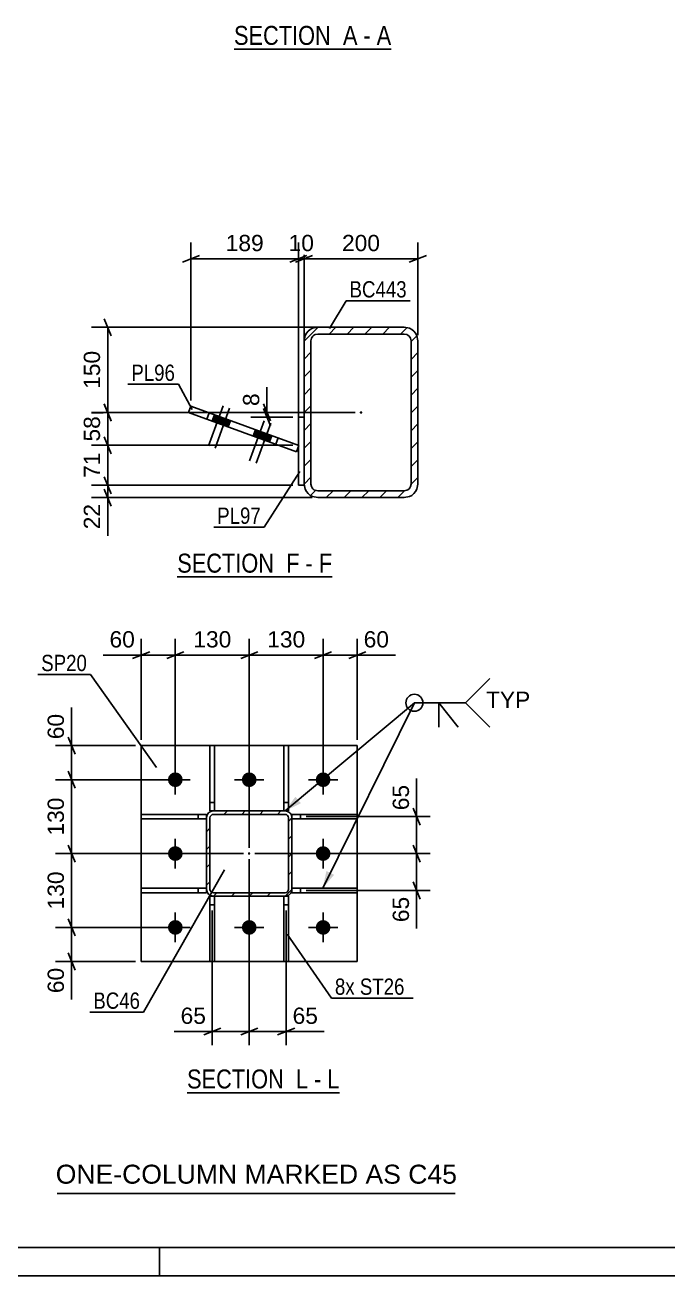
# Model space of a CAD drawing. Header units: millimetres. Extents: x -178 to 663, y -245 to 349.
# Drawn here: x 219.2 to 332.3, y -244.7 to -24.5 of the extents above; entities that cross this region are included whole.
import ezdxf

# ---------------------------------------------------------------- set-up
doc = ezdxf.new("R2010")
doc.units = ezdxf.units.MM
doc.linetypes.add('DXK_LINE_DOT2', pattern=[3.9198, 1.9599, -1.9599])
doc.linetypes.add('DXK_LINE_DOT3', pattern=[5.9187, 2.979, -0.9799, 0.9799, -0.9799])
doc.styles.add('Arial', font='ARIAL.TTF', dxfattribs={"height": 0.2})
doc.styles.add('Arial Narrow', font='ARIALN.TTF', dxfattribs={"height": 0.2})

# ---------------------------------------------------------------- blocks, each defined once
blk = doc.blocks.new('Unknown-339278997-1130')
at = {"color": 5, "linetype": 'Continuous'}
for p, q in [((-173.19, -239.71), (657.81, -239.71)), ((242.81, -244.71), (242.81, -239.71)), ((-178.19, -244.71), (662.81, -244.71))]:
    blk.add_line(p, q, dxfattribs=at)
blk = doc.blocks.new('Unknown-339278997-11 - 16823')
at = {"color": 6, "linetype": 'Continuous'}
blk.add_line((255.94, -28.75), (283.59, -28.75), dxfattribs=at)
at = {"color": 0, "linetype": 'Continuous'}
blk.add_wipeout([(274.05, -28), (274.05, -24.5), (255.94, -24.5), (255.94, -28)], dxfattribs=at)
at = {"color": 7, "linetype": 'Continuous', "style": 'Arial Narrow'}
blk.add_text('SECTION ', height=3.34, dxfattribs=at).set_placement((255.94, -28))
at = {"color": 0, "linetype": 'Continuous'}
blk.add_wipeout([(277.65, -28), (277.65, -24.5), (275.1, -24.5), (275.1, -28)], dxfattribs=at)
blk.add_wipeout([(279.98, -28), (279.98, -24.5), (278.7, -24.5), (278.7, -28)], dxfattribs=at)
at = {"color": 7, "linetype": 'Continuous', "style": 'Arial Narrow'}
for s, p in [('A', (275.1, -28)), ('-', (278.7, -28))]:
    blk.add_text(s, height=3.34, dxfattribs=at).set_placement(p)
at = {"color": 0, "linetype": 'Continuous'}
blk.add_wipeout([(283.59, -28), (283.59, -24.5), (281.03, -24.5), (281.03, -28)], dxfattribs=at)
at = {"color": 7, "linetype": 'Continuous', "style": 'Arial Narrow'}
blk.add_text('A', height=3.34, dxfattribs=at).set_placement((281.03, -28))
blk = doc.blocks.new('Unknown-339278997-16 - 21477')
at = {"color": 6, "linetype": 'Continuous'}
blk.add_line((245.96, -121.65), (273.18, -121.65), dxfattribs=at)
at = {"color": 0, "linetype": 'Continuous'}
blk.add_wipeout([(264.07, -120.9), (264.07, -117.4), (245.96, -117.4), (245.96, -120.9)], dxfattribs=at)
at = {"color": 7, "linetype": 'Continuous', "style": 'Arial Narrow'}
blk.add_text('SECTION ', height=3.34, dxfattribs=at).set_placement((245.96, -120.9))
at = {"color": 0, "linetype": 'Continuous'}
blk.add_wipeout([(267.46, -120.9), (267.46, -117.4), (265.12, -117.4), (265.12, -120.9)], dxfattribs=at)
at = {"color": 7, "linetype": 'Continuous', "style": 'Arial Narrow'}
blk.add_text('F', height=3.34, dxfattribs=at).set_placement((265.12, -120.9))
at = {"color": 0, "linetype": 'Continuous'}
blk.add_wipeout([(269.79, -120.9), (269.79, -117.4), (268.51, -117.4), (268.51, -120.9)], dxfattribs=at)
at = {"color": 7, "linetype": 'Continuous', "style": 'Arial Narrow'}
blk.add_text('-', height=3.34, dxfattribs=at).set_placement((268.51, -120.9))
at = {"color": 0, "linetype": 'Continuous'}
blk.add_wipeout([(273.18, -120.9), (273.18, -117.4), (270.84, -117.4), (270.84, -120.9)], dxfattribs=at)
at = {"color": 7, "linetype": 'Continuous', "style": 'Arial Narrow'}
blk.add_text('F', height=3.34, dxfattribs=at).set_placement((270.84, -120.9))
blk = doc.blocks.new('Unknown-339278997-20 - 26381')
at = {"color": 6, "linetype": 'Continuous'}
blk.add_line((247.68, -212.45), (274.48, -212.45), dxfattribs=at)
at = {"color": 0, "linetype": 'Continuous'}
blk.add_wipeout([(265.79, -211.7), (265.79, -208.2), (247.68, -208.2), (247.68, -211.7)], dxfattribs=at)
at = {"color": 7, "linetype": 'Continuous', "style": 'Arial Narrow'}
blk.add_text('SECTION ', height=3.34, dxfattribs=at).set_placement((247.68, -211.7))
at = {"color": 0, "linetype": 'Continuous'}
blk.add_wipeout([(268.97, -211.7), (268.97, -208.2), (266.84, -208.2), (266.84, -211.7)], dxfattribs=at)
at = {"color": 7, "linetype": 'Continuous', "style": 'Arial Narrow'}
blk.add_text('L', height=3.34, dxfattribs=at).set_placement((266.84, -211.7))
at = {"color": 0, "linetype": 'Continuous'}
blk.add_wipeout([(271.29, -211.7), (271.29, -208.2), (270.02, -208.2), (270.02, -211.7)], dxfattribs=at)
at = {"color": 7, "linetype": 'Continuous', "style": 'Arial Narrow'}
blk.add_text('-', height=3.34, dxfattribs=at).set_placement((270.02, -211.7))
at = {"color": 0, "linetype": 'Continuous'}
blk.add_wipeout([(274.48, -211.7), (274.48, -208.2), (272.34, -208.2), (272.34, -211.7)], dxfattribs=at)
at = {"color": 7, "linetype": 'Continuous', "style": 'Arial Narrow'}
blk.add_text('L', height=3.34, dxfattribs=at).set_placement((272.34, -211.7))
blk = doc.blocks.new('Part-339278997-21540 - 21477')
at = {"color": 2, "linetype": 'Continuous'}
for p, q in [((268.27, -93.53), (267.27, -93.53)), ((267.27, -93.53), (267.27, -105.53)), ((267.27, -105.53), (268.27, -105.53)), ((268.27, -105.3), (268.27, -105.53))]:
    blk.add_line(p, q, dxfattribs=at)
at = {"color": 7, "linetype": 'DXK_LINE_DOT2'}
blk.add_line((268.27, -93.53), (268.27, -105.3), dxfattribs=at)
blk = doc.blocks.new('Part-339278997-21493 - 21477')
at = {"linetype": 'Continuous'}
h = blk.add_hatch(dxfattribs=at)
h.set_pattern_fill('', scale=0.7, style=0, pattern_type=0)
h.set_pattern_definition([(45, (268.268, -105.2997), (-1.57154, 1.57154), [])])
h.paths.add_polyline_path([(268.27, -80.1), (268.27, -105.3), (268.45, -106.22), (268.97, -107), (269.75, -107.52), (270.67, -107.7), (285.87, -107.7), (286.79, -107.52), (287.57, -107), (288.09, -106.22), (288.27, -105.3), (288.27, -80.1), (288.09, -79.18), (287.57, -78.4), (286.79, -77.88), (285.87, -77.7), (270.67, -77.7), (269.75, -77.88), (268.97, -78.4), (268.45, -79.18)])
h.paths.add_polyline_path([(269.82, -79.25), (270.21, -78.99), (270.67, -78.9), (285.87, -78.9), (286.33, -78.99), (286.72, -79.25), (286.98, -79.64), (287.07, -80.1), (287.07, -105.3), (286.98, -105.76), (286.72, -106.15), (286.33, -106.41), (285.87, -106.5), (270.67, -106.5), (270.21, -106.41), (269.82, -106.15), (269.56, -105.76), (269.47, -105.3), (269.47, -80.1), (269.56, -79.64)])
blk.add_hatch(color=246, dxfattribs=at).paths.add_polyline_path([(278.27, -92.8, -1), (278.27, -92.6, -1)])
at = {"color": 2, "linetype": 'Continuous'}
for p, q in [((268.45, -79.18), (268.27, -80.1)), ((270.67, -77.7), (269.75, -77.88)), ((270.21, -78.99), (270.67, -78.9)), ((270.67, -77.7), (285.87, -77.7)), ((270.67, -78.9), (285.87, -78.9)), ((286.79, -77.88), (285.87, -77.7)), ((285.87, -78.9), (286.33, -78.99)), ((288.27, -80.1), (288.09, -79.18)), ((268.27, -105.3), (268.27, -80.1)), ((269.47, -80.1), (269.56, -79.64)), ((269.47, -105.3), (269.47, -80.1)), ((286.98, -79.64), (287.07, -80.1)), ((287.07, -105.3), (287.07, -80.1)), ((288.27, -105.3), (288.27, -80.1)), ((268.27, -105.3), (268.45, -106.22)), ((269.56, -105.76), (269.47, -105.3)), ((287.07, -105.3), (286.98, -105.76)), ((288.09, -106.22), (288.27, -105.3)), ((269.75, -107.52), (270.67, -107.7)), ((270.67, -106.5), (270.21, -106.41)), ((270.67, -106.5), (285.87, -106.5)), ((270.67, -107.7), (285.87, -107.7)), ((286.33, -106.41), (285.87, -106.5)), ((285.87, -107.7), (286.79, -107.52))]:
    blk.add_line(p, q, dxfattribs=at)
at = {"color": 7, "linetype": 'DXK_LINE_DOT3'}
blk.add_line((278.27, -92.7), (278.27, -92.7), dxfattribs=at)
at = {"color": 246, "linetype": 'DXK_LINE_DOT2'}
blk.add_line((278.27, -92.7), (278.27, -92.7), dxfattribs=at)
at = {"color": 246, "linetype": 'Continuous'}
blk.add_circle((278.27, -92.7), 0.1, dxfattribs=at)
at = {"color": 2, "linetype": 'Continuous'}
for centre, radius, start, end in [((270.67, -80.1), 2.4, 112.5, 157.5), ((270.67, -80.1), 1.2, 112.5, 157.5), ((285.87, -80.1), 1.2, 22.5, 67.5), ((285.87, -80.1), 2.4, 22.5, 67.5), ((270.67, -105.3), 2.4, 202.5, 247.5), ((270.67, -105.3), 1.2, 202.5, 247.5), ((285.87, -105.3), 1.2, 292.5, 337.5), ((285.87, -105.3), 2.4, 292.5, 337.5)]:
    blk.add_arc(centre, radius, start, end, dxfattribs=at)
blk = doc.blocks.new('Part-339278997-21559 - 21477')
at = {"color": 2, "linetype": 'Continuous'}
for p, q in [((248.36, -91.59), (247.95, -92.72)), ((248.36, -91.59), (267.32, -98.49)), ((247.95, -92.72), (266.91, -99.62)), ((251.56, -92.76), (251.15, -93.89)), ((267.32, -98.49), (266.91, -99.62))]:
    blk.add_line(p, q, dxfattribs=at)
at = {"color": 7, "linetype": 'DXK_LINE_DOT2'}
blk.add_line((263.31, -98.31), (263.72, -97.18), dxfattribs=at)
blk = doc.blocks.new('Bolt-339278997-21593 - 21477')
at = {"linetype": 'Continuous'}
for points in [[(252.07, -94.22), (253.76, -94.84), (254.17, -93.71), (252.48, -93.09)], [(253.23, -94.64), (254.92, -95.26), (255.33, -94.13), (253.64, -93.52)], [(259.3, -96.85), (260.99, -97.47), (261.4, -96.34), (259.71, -95.72)], [(260.46, -97.28), (262.15, -97.89), (262.56, -96.76), (260.87, -96.15)]]:
    blk.add_hatch(color=1, dxfattribs=at).paths.add_polyline_path(points)
at = {"color": 1, "linetype": 'Continuous'}
for p, q in [((254.01, -91.52), (251.45, -98.57)), ((255.17, -91.95), (252.61, -98.99)), ((252.48, -93.09), (252.07, -94.22)), ((253.64, -93.52), (253.23, -94.64)), ((254.17, -93.71), (253.76, -94.84)), ((255.33, -94.13), (254.92, -95.26)), ((261.24, -94.15), (258.67, -101.2)), ((262.4, -94.58), (259.84, -101.62)), ((259.71, -95.72), (259.3, -96.85)), ((260.87, -96.15), (260.46, -97.28)), ((261.4, -96.34), (260.99, -97.47)), ((262.56, -96.76), (262.15, -97.89))]:
    blk.add_line(p, q, dxfattribs=at)
blk = doc.blocks.new('Part-339278997-26481 - 26381')
at = {"color": 2, "linetype": 'Continuous'}
for p, q in [((266.11, -163.45), (266.11, -163.45)), ((266.11, -163.45), (277.61, -163.45)), ((266.11, -163.45), (266.11, -164.05)), ((277.61, -164.25), (266.11, -164.25)), ((277.61, -163.45), (277.61, -164.25))]:
    blk.add_line(p, q, dxfattribs=at)
at = {"color": 7, "linetype": 'DXK_LINE_DOT2'}
for p, q in [((267.61, -163.45), (266.11, -163.45)), ((266.11, -163.45), (266.11, -163.45)), ((266.11, -164.05), (266.11, -164.25)), ((266.11, -164.25), (267.61, -164.25)), ((277.61, -163.45), (267.61, -163.45)), ((267.61, -163.45), (267.61, -164.25)), ((267.61, -164.25), (277.61, -164.25))]:
    blk.add_line(p, q, dxfattribs=at)
blk = doc.blocks.new('Part-339278997-26387 - 26381')
at = {"linetype": 'Continuous'}
h = blk.add_hatch(dxfattribs=at)
h.set_pattern_fill('', scale=0.7, style=0, pattern_type=0)
h.set_pattern_definition([(45, (264.9135, -177.8493), (-1.57154, 1.57154), [])])
h.paths.add_polyline_path([(252.31, -177.85), (264.91, -177.85), (265.37, -177.76), (265.76, -177.5), (266.02, -177.11), (266.11, -176.65), (266.11, -164.05), (266.02, -163.59), (265.76, -163.2), (265.37, -162.94), (264.91, -162.85), (252.31, -162.85), (251.85, -162.94), (251.46, -163.2), (251.2, -163.59), (251.11, -164.05), (251.11, -176.65), (251.2, -177.11), (251.46, -177.5), (251.85, -177.76)])
h.paths.add_polyline_path([(251.76, -176.88), (251.71, -176.65), (251.71, -164.05), (251.76, -163.82), (251.89, -163.63), (252.08, -163.49), (252.31, -163.45), (264.91, -163.45), (265.14, -163.49), (265.34, -163.63), (265.47, -163.82), (265.51, -164.05), (265.51, -176.65), (265.47, -176.88), (265.34, -177.07), (265.14, -177.2), (264.91, -177.25), (252.31, -177.25), (252.08, -177.2), (251.89, -177.07)])
blk.add_hatch(color=246, dxfattribs=at).paths.add_polyline_path([(258.61, -170.45, -1), (258.61, -170.25, -1)])
at = {"color": 7, "linetype": 'DXK_LINE_DOT2'}
for p, q in [((251.85, -162.94), (252.31, -162.85)), ((252.31, -162.85), (264.91, -162.85)), ((264.91, -162.85), (265.37, -162.94)), ((251.11, -164.05), (251.2, -163.59)), ((251.11, -164.05), (251.11, -176.65)), ((251.76, -163.82), (251.71, -164.05)), ((251.71, -176.65), (251.71, -164.05)), ((251.89, -163.63), (251.76, -163.82)), ((252.08, -163.49), (251.89, -163.63)), ((252.31, -163.45), (252.08, -163.49)), ((252.31, -163.45), (264.91, -163.45)), ((265.14, -163.49), (264.91, -163.45)), ((265.34, -163.63), (265.14, -163.49)), ((265.47, -163.82), (265.34, -163.63)), ((265.51, -164.05), (265.47, -163.82)), ((265.51, -176.65), (265.51, -164.05)), ((266.02, -163.59), (266.11, -164.05)), ((266.11, -164.05), (266.11, -176.65)), ((251.2, -177.11), (251.11, -176.65)), ((251.71, -176.65), (251.76, -176.88)), ((251.76, -176.88), (251.89, -177.07)), ((252.31, -177.85), (251.85, -177.76)), ((251.89, -177.07), (252.08, -177.2)), ((252.08, -177.2), (252.31, -177.25)), ((252.31, -177.25), (264.91, -177.25)), ((252.31, -177.85), (264.91, -177.85)), ((264.91, -177.25), (265.14, -177.2)), ((265.37, -177.76), (264.91, -177.85)), ((265.14, -177.2), (265.34, -177.07)), ((265.34, -177.07), (265.47, -176.88)), ((265.47, -176.88), (265.51, -176.65)), ((266.11, -176.65), (266.02, -177.11))]:
    blk.add_line(p, q, dxfattribs=at)
at = {"color": 2, "linetype": 'Continuous'}
for p, q in [((252.31, -162.85), (251.85, -162.94)), ((252.31, -162.85), (252.31, -162.85)), ((252.31, -162.85), (264.91, -162.85)), ((264.91, -162.85), (264.91, -162.85)), ((265.37, -162.94), (264.91, -162.85)), ((251.2, -163.59), (251.11, -164.05)), ((251.11, -164.05), (251.11, -164.05)), ((251.11, -176.65), (251.11, -164.05)), ((251.71, -164.05), (251.76, -163.82)), ((251.71, -164.05), (251.71, -164.05)), ((251.71, -176.65), (251.71, -164.05)), ((251.76, -163.82), (251.89, -163.63)), ((251.89, -163.63), (252.08, -163.49)), ((252.08, -163.49), (252.31, -163.45)), ((252.31, -163.45), (252.31, -163.45)), ((252.31, -163.45), (264.91, -163.45)), ((264.91, -163.45), (264.91, -163.45)), ((264.91, -163.45), (265.14, -163.49)), ((265.14, -163.49), (265.34, -163.63)), ((265.34, -163.63), (265.47, -163.82)), ((265.47, -163.82), (265.51, -164.05)), ((265.51, -164.05), (265.51, -164.05)), ((265.51, -176.65), (265.51, -164.05)), ((266.11, -164.05), (266.02, -163.59)), ((266.11, -164.05), (266.11, -164.05)), ((266.11, -176.65), (266.11, -164.05)), ((251.11, -176.65), (251.11, -176.65)), ((251.11, -176.65), (251.2, -177.11)), ((251.71, -176.65), (251.71, -176.65)), ((251.76, -176.88), (251.71, -176.65)), ((251.89, -177.07), (251.76, -176.88)), ((251.85, -177.76), (252.31, -177.85)), ((252.08, -177.2), (251.89, -177.07)), ((252.31, -177.25), (252.08, -177.2)), ((252.31, -177.25), (252.31, -177.25)), ((252.31, -177.25), (264.91, -177.25)), ((252.31, -177.85), (252.31, -177.85)), ((252.31, -177.85), (264.91, -177.85)), ((265.14, -177.2), (264.91, -177.25)), ((264.91, -177.25), (264.91, -177.25)), ((264.91, -177.85), (265.37, -177.76)), ((264.91, -177.85), (264.91, -177.85)), ((265.34, -177.07), (265.14, -177.2)), ((265.47, -176.88), (265.34, -177.07)), ((265.51, -176.65), (265.47, -176.88)), ((265.51, -176.65), (265.51, -176.65)), ((266.02, -177.11), (266.11, -176.65)), ((266.11, -176.65), (266.11, -176.65))]:
    blk.add_line(p, q, dxfattribs=at)
at = {"color": 7, "linetype": 'DXK_LINE_DOT3'}
blk.add_line((258.61, -170.35), (258.61, -170.35), dxfattribs=at)
at = {"color": 246, "linetype": 'DXK_LINE_DOT2'}
blk.add_line((258.61, -170.35), (258.61, -170.35), dxfattribs=at)
at = {"color": 246, "linetype": 'Continuous'}
blk.add_circle((258.61, -170.35), 0.1, dxfattribs=at)
at = {"color": 7, "linetype": 'DXK_LINE_DOT2'}
for centre, start, end in [((252.31, -164.05), 112.5, 157.5), ((264.91, -164.05), 22.5, 67.5), ((252.31, -176.65), 202.5, 247.5), ((264.91, -176.65), 292.5, 337.5)]:
    blk.add_arc(centre, 1.2, start, end, dxfattribs=at)
at = {"color": 2, "linetype": 'Continuous'}
for centre, start, end in [((252.31, -164.05), 112.5, 157.5), ((264.91, -164.05), 22.5, 67.5), ((252.31, -176.65), 202.5, 247.5), ((264.91, -176.65), 292.5, 337.5)]:
    blk.add_arc(centre, 1.2, start, end, dxfattribs=at)
blk = doc.blocks.new('Part-339278997-26479 - 26381')
at = {"color": 2, "linetype": 'Continuous'}
for p, q in [((251.71, -162.85), (251.71, -151.35)), ((251.71, -151.35), (252.51, -151.35)), ((252.51, -162.85), (252.51, -151.35)), ((251.71, -162.85), (252.31, -162.85)), ((251.71, -162.85), (251.71, -162.85))]:
    blk.add_line(p, q, dxfattribs=at)
at = {"color": 7, "linetype": 'DXK_LINE_DOT2'}
for p, q in [((251.71, -161.35), (252.51, -161.35)), ((252.51, -162.85), (251.71, -162.85)), ((252.31, -162.85), (252.51, -162.85)), ((252.51, -162.85), (252.51, -162.85))]:
    blk.add_line(p, q, dxfattribs=at)
blk = doc.blocks.new('Part-339278997-26439 - 26381')
at = {"color": 2, "linetype": 'Continuous'}
for p, q in [((239.61, -151.35), (277.61, -151.35)), ((239.61, -151.35), (239.61, -189.35)), ((277.61, -151.35), (277.61, -189.35)), ((239.61, -189.35), (277.61, -189.35))]:
    blk.add_line(p, q, dxfattribs=at)
blk = doc.blocks.new('Part-339278997-26476 - 26381')
at = {"color": 2, "linetype": 'Continuous'}
for p, q in [((264.71, -189.35), (264.71, -177.85)), ((264.91, -177.85), (265.51, -177.85)), ((265.51, -177.85), (265.51, -177.85)), ((265.51, -177.85), (265.51, -189.35)), ((265.51, -189.35), (264.71, -189.35))]:
    blk.add_line(p, q, dxfattribs=at)
at = {"color": 7, "linetype": 'DXK_LINE_DOT2'}
for p, q in [((264.71, -177.85), (264.71, -177.85)), ((264.71, -177.85), (264.71, -177.85)), ((264.71, -177.85), (264.91, -177.85)), ((264.71, -177.85), (265.51, -177.85)), ((265.51, -177.85), (265.51, -177.85)), ((264.71, -179.35), (265.51, -179.35))]:
    blk.add_line(p, q, dxfattribs=at)
blk = doc.blocks.new('Part-339278997-26477 - 26381')
at = {"color": 2, "linetype": 'Continuous'}
for p, q in [((251.71, -177.85), (251.71, -177.85)), ((251.71, -177.85), (252.31, -177.85)), ((251.71, -189.35), (251.71, -177.85)), ((252.51, -177.85), (252.51, -189.35)), ((252.51, -189.35), (251.71, -189.35))]:
    blk.add_line(p, q, dxfattribs=at)
at = {"color": 7, "linetype": 'DXK_LINE_DOT2'}
for p, q in [((251.71, -177.85), (251.71, -177.85)), ((251.71, -177.85), (252.51, -177.85)), ((252.31, -177.85), (252.51, -177.85)), ((252.51, -177.85), (252.51, -177.85)), ((252.51, -177.85), (252.51, -177.85)), ((251.71, -179.35), (252.51, -179.35))]:
    blk.add_line(p, q, dxfattribs=at)
blk = doc.blocks.new('Part-339278997-26478 - 26381')
at = {"color": 2, "linetype": 'Continuous'}
for p, q in [((264.71, -162.85), (264.71, -151.35)), ((264.71, -151.35), (265.51, -151.35)), ((265.51, -162.85), (265.51, -151.35)), ((264.91, -162.85), (265.51, -162.85)), ((265.51, -162.85), (265.51, -162.85))]:
    blk.add_line(p, q, dxfattribs=at)
at = {"color": 7, "linetype": 'DXK_LINE_DOT2'}
for p, q in [((264.71, -161.35), (265.51, -161.35)), ((264.71, -162.85), (264.91, -162.85)), ((265.51, -162.85), (264.71, -162.85)), ((264.71, -162.85), (264.71, -162.85))]:
    blk.add_line(p, q, dxfattribs=at)
blk = doc.blocks.new('Part-339278997-26480 - 26381')
at = {"color": 2, "linetype": 'Continuous'}
for p, q in [((266.11, -176.45), (277.61, -176.45)), ((266.11, -176.65), (266.11, -177.25)), ((277.61, -177.25), (266.11, -177.25)), ((277.61, -176.45), (277.61, -177.25))]:
    blk.add_line(p, q, dxfattribs=at)
at = {"color": 7, "linetype": 'DXK_LINE_DOT2'}
for p, q in [((267.61, -176.45), (266.11, -176.45)), ((266.11, -176.45), (266.11, -176.45)), ((266.11, -176.45), (266.11, -176.65)), ((266.11, -177.25), (267.61, -177.25)), ((277.61, -176.45), (267.61, -176.45)), ((267.61, -176.45), (267.61, -177.25)), ((267.61, -177.25), (277.61, -177.25))]:
    blk.add_line(p, q, dxfattribs=at)
blk = doc.blocks.new('Part-339278997-26482 - 26381')
at = {"color": 2, "linetype": 'Continuous'}
for p, q in [((239.61, -177.25), (239.61, -176.45)), ((239.61, -176.45), (251.11, -176.45)), ((251.11, -177.25), (239.61, -177.25)), ((251.11, -176.65), (251.11, -177.25)), ((251.11, -177.25), (251.11, -177.25))]:
    blk.add_line(p, q, dxfattribs=at)
at = {"color": 7, "linetype": 'DXK_LINE_DOT2'}
for p, q in [((239.61, -176.45), (249.61, -176.45)), ((239.61, -177.25), (249.61, -177.25)), ((249.61, -177.25), (249.61, -176.45)), ((251.11, -176.45), (249.61, -176.45)), ((249.61, -177.25), (251.11, -177.25)), ((251.11, -176.65), (251.11, -176.45))]:
    blk.add_line(p, q, dxfattribs=at)
blk = doc.blocks.new('Part-339278997-26483 - 26381')
at = {"color": 2, "linetype": 'Continuous'}
for p, q in [((239.61, -164.25), (239.61, -163.45)), ((239.61, -163.45), (251.11, -163.45)), ((251.11, -164.25), (239.61, -164.25)), ((251.11, -163.45), (251.11, -164.05))]:
    blk.add_line(p, q, dxfattribs=at)
at = {"color": 7, "linetype": 'DXK_LINE_DOT2'}
for p, q in [((239.61, -163.45), (249.61, -163.45)), ((239.61, -164.25), (249.61, -164.25)), ((249.61, -164.25), (249.61, -163.45)), ((249.61, -163.45), (251.11, -163.45)), ((249.61, -164.25), (251.11, -164.25)), ((251.11, -164.05), (251.11, -164.25)), ((251.11, -164.25), (251.11, -164.25))]:
    blk.add_line(p, q, dxfattribs=at)
blk = doc.blocks.new('Bolt-339278997-26490 - 26381')
at = {"linetype": 'Continuous'}
for points in [[(246.91, -157.35, -1), (244.31, -157.35, -1)], [(259.91, -157.35, -1), (257.31, -157.35, -1)], [(272.91, -157.35, -1), (270.31, -157.35, -1)], [(246.91, -170.35, -1), (244.31, -170.35, -1)], [(272.91, -170.35, -1), (270.31, -170.35, -1)], [(246.91, -183.35, -1), (244.31, -183.35, -1)], [(259.91, -183.35, -1), (257.31, -183.35, -1)], [(272.91, -183.35, -1), (270.31, -183.35, -1)]]:
    blk.add_hatch(color=1, dxfattribs=at).paths.add_polyline_path(points)
at = {"color": 1, "linetype": 'Continuous'}
for p, q in [((245.61, -154.75), (245.61, -159.95)), ((258.61, -154.75), (258.61, -159.95)), ((271.61, -154.75), (271.61, -159.95)), ((243.01, -157.35), (248.21, -157.35)), ((256.01, -157.35), (261.21, -157.35)), ((269.01, -157.35), (274.21, -157.35)), ((245.61, -167.75), (245.61, -172.95)), ((271.61, -167.75), (271.61, -172.95)), ((243.01, -170.35), (248.21, -170.35)), ((269.01, -170.35), (274.21, -170.35)), ((245.61, -180.75), (245.61, -185.95)), ((258.61, -180.75), (258.61, -185.95)), ((271.61, -180.75), (271.61, -185.95)), ((243.01, -183.35), (248.21, -183.35)), ((256.01, -183.35), (261.21, -183.35)), ((269.01, -183.35), (274.21, -183.35))]:
    blk.add_line(p, q, dxfattribs=at)
blk = doc.blocks.new('StraightDimension-339278997-28931 - 21477')
at = {"color": 7, "linetype": 'Continuous'}
for p, q in [((233.12, -91.22), (234.32, -94.22)), ((246.95, -92.72), (230.87, -92.72)), ((233.72, -98.48), (233.72, -92.72)), ((266.27, -98.48), (230.87, -98.48)), ((234.32, -99.98), (233.12, -96.98))]:
    blk.add_line(p, q, dxfattribs=at)
at = {"color": 0}
blk.add_wipeout([(232.97, -92.77), (228.77, -92.77), (228.77, -98.42), (232.97, -98.42)], dxfattribs=at)
at = {"color": 3, "style": 'Arial'}
blk.add_text('58', height=2.865, rotation=90.0002, dxfattribs=at).set_placement((232.37, -97.82))
blk = doc.blocks.new('StraightDimension-339278997-25818 - 21477')
at = {"color": 7, "linetype": 'Continuous'}
for p, q in [((268.27, -92.53), (268.27, -62.81)), ((288.27, -79.1), (288.27, -62.81)), ((269.77, -65.06), (266.77, -66.26)), ((268.27, -65.66), (288.27, -65.66)), ((286.77, -66.26), (289.77, -65.06))]:
    blk.add_line(p, q, dxfattribs=at)
at = {"color": 0}
blk.add_wipeout([(282.2, -64.91), (282.2, -60.71), (274.33, -60.71), (274.33, -64.91)], dxfattribs=at)
at = {"color": 3, "style": 'Arial'}
blk.add_text('200', height=2.865, dxfattribs=at).set_placement((274.93, -64.31))
blk = doc.blocks.new('StraightDimension-339278997-29018 - 21477')
at = {"color": 7, "linetype": 'Continuous'}
for p, q in [((234.32, -79.2), (233.12, -76.2)), ((270.96, -77.7), (230.87, -77.7)), ((233.72, -92.72), (233.72, -77.7)), ((233.12, -91.22), (234.32, -94.22)), ((246.95, -92.72), (230.87, -92.72))]:
    blk.add_line(p, q, dxfattribs=at)
at = {"color": 0}
blk.add_wipeout([(232.97, -81.27), (228.77, -81.27), (228.77, -89.15), (232.97, -89.15)], dxfattribs=at)
at = {"color": 3, "style": 'Arial'}
blk.add_text('150', height=2.865, rotation=90.0002, dxfattribs=at).set_placement((232.37, -88.55))
blk = doc.blocks.new('StraightDimension-339278997-25819 - 21477')
at = {"color": 7, "linetype": 'Continuous'}
for p, q in [((267.27, -97.48), (267.27, -62.81)), ((268.27, -92.53), (268.27, -62.81)), ((265.77, -66.26), (268.77, -65.06)), ((269.77, -65.06), (266.77, -66.26)), ((267.27, -65.66), (268.27, -65.66))]:
    blk.add_line(p, q, dxfattribs=at)
at = {"color": 0}
blk.add_wipeout([(270.59, -64.91), (270.59, -60.71), (264.94, -60.71), (264.94, -64.91)], dxfattribs=at)
at = {"color": 3, "style": 'Arial'}
blk.add_text('10', height=2.865, dxfattribs=at).set_placement((265.54, -64.31))
blk = doc.blocks.new('StraightDimension-339278997-25820 - 21477')
at = {"color": 7, "linetype": 'Continuous'}
for p, q in [((248.36, -90.59), (248.36, -62.81)), ((267.27, -97.48), (267.27, -62.81)), ((249.86, -65.06), (246.86, -66.26)), ((248.36, -65.66), (267.27, -65.66)), ((265.77, -66.26), (268.77, -65.06))]:
    blk.add_line(p, q, dxfattribs=at)
at = {"color": 0}
blk.add_wipeout([(261.75, -64.91), (261.75, -60.71), (253.88, -60.71), (253.88, -64.91)], dxfattribs=at)
at = {"color": 3, "style": 'Arial'}
blk.add_text('189', height=2.865, dxfattribs=at).set_placement((254.48, -64.31))
blk = doc.blocks.new('StraightDimension-339278997-25882 - 21477')
at = {"color": 7, "linetype": 'Continuous'}
for p, q in [((261.13, -91.2), (262.33, -94.2)), ((262.33, -95.03), (261.13, -92.03)), ((277.27, -92.7), (258.88, -92.7)), ((266.27, -93.53), (258.88, -93.53)), ((261.73, -93.53), (261.73, -92.7))]:
    blk.add_line(p, q, dxfattribs=at)
at = {"color": 0}
blk.add_wipeout([(260.98, -88.75), (256.78, -88.75), (256.78, -92.17), (260.98, -92.17)], dxfattribs=at)
at = {"color": 7, "linetype": 'Continuous'}
blk.add_line((261.73, -92.7), (261.73, -88.23), dxfattribs=at)
blk.add_line((261.73, -92.7), (261.73, -88.23), dxfattribs=at)
at = {"color": 3, "style": 'Arial'}
blk.add_text('8', height=2.87, rotation=90.0002, dxfattribs=at).set_placement((260.38, -91.57))
blk = doc.blocks.new('StraightDimension-339278997-28929 - 21477')
at = {"color": 7, "linetype": 'Continuous'}
for p, q in [((234.32, -79.2), (233.12, -76.2)), ((270.96, -77.7), (230.87, -77.7)), ((233.72, -92.7), (233.72, -77.7)), ((233.12, -91.2), (234.32, -94.2)), ((277.27, -92.7), (230.87, -92.7))]:
    blk.add_line(p, q, dxfattribs=at)
at = {"color": 0}
blk.add_wipeout([(232.97, -81.26), (228.77, -81.26), (228.77, -89.14), (232.97, -89.14)], dxfattribs=at)
at = {"color": 3, "style": 'Arial'}
blk.add_text('150', height=2.865, rotation=90.0002, dxfattribs=at).set_placement((232.37, -88.54))
blk = doc.blocks.new('StraightDimension-339278997-28932 - 21477')
at = {"color": 7, "linetype": 'Continuous'}
for p, q in [((266.27, -98.48), (230.87, -98.48)), ((233.12, -96.98), (234.32, -99.98)), ((233.72, -105.53), (233.72, -98.48)), ((266.27, -105.53), (230.87, -105.53)), ((234.32, -107.03), (233.12, -104.03))]:
    blk.add_line(p, q, dxfattribs=at)
at = {"color": 0}
blk.add_wipeout([(232.97, -99.18), (228.77, -99.18), (228.77, -104.82), (232.97, -104.82)], dxfattribs=at)
at = {"color": 3, "style": 'Arial'}
blk.add_text('71', height=2.865, rotation=90.0002, dxfattribs=at).set_placement((232.37, -104.22))
blk = doc.blocks.new('StraightDimension-339278997-28933 - 21477')
at = {"color": 7, "linetype": 'Continuous'}
for p, q in [((266.27, -105.53), (230.87, -105.53)), ((233.12, -104.03), (234.32, -107.03)), ((233.72, -107.7), (233.72, -105.53)), ((269.67, -107.7), (230.87, -107.7)), ((234.32, -109.2), (233.12, -106.2))]:
    blk.add_line(p, q, dxfattribs=at)
at = {"color": 0}
blk.add_wipeout([(232.97, -108.22), (228.77, -108.22), (228.77, -113.87), (232.97, -113.87)], dxfattribs=at)
at = {"color": 7, "linetype": 'Continuous'}
blk.add_line((233.72, -107.7), (233.72, -114.4), dxfattribs=at)
blk.add_line((233.72, -107.7), (233.72, -114.4), dxfattribs=at)
at = {"color": 3, "style": 'Arial'}
blk.add_text('22', height=2.865, rotation=90.0002, dxfattribs=at).set_placement((232.37, -113.27))
blk = doc.blocks.new('StraightDimension-339278997-26742 - 26381')
at = {"color": 7, "linetype": 'Continuous'}
for p, q in [((239.61, -150.35), (239.61, -132.57)), ((245.61, -156.35), (245.61, -132.57)), ((238.11, -136.02), (241.11, -134.82)), ((239.61, -135.42), (245.61, -135.42)), ((247.11, -134.82), (244.11, -136.02))]:
    blk.add_line(p, q, dxfattribs=at)
at = {"color": 0}
blk.add_wipeout([(239.09, -134.67), (239.09, -130.47), (233.44, -130.47), (233.44, -134.67)], dxfattribs=at)
at = {"color": 7, "linetype": 'Continuous'}
blk.add_line((239.61, -135.42), (232.92, -135.42), dxfattribs=at)
blk.add_line((239.61, -135.42), (232.92, -135.42), dxfattribs=at)
at = {"color": 3, "style": 'Arial'}
blk.add_text('60', height=2.865, dxfattribs=at).set_placement((234.04, -134.07))
blk = doc.blocks.new('StraightDimension-339278997-26821 - 26381')
at = {"color": 7, "linetype": 'Continuous'}
for p, q in [((258.61, -171.35), (258.61, -204.08)), ((265.11, -180.35), (265.11, -204.08)), ((257.11, -202.28), (260.11, -201.08)), ((258.61, -201.68), (265.11, -201.68)), ((266.61, -201.08), (263.61, -202.28))]:
    blk.add_line(p, q, dxfattribs=at)
at = {"color": 0}
blk.add_wipeout([(271.29, -200.93), (271.29, -196.73), (265.64, -196.73), (265.64, -200.93)], dxfattribs=at)
at = {"color": 7, "linetype": 'Continuous'}
blk.add_line((265.11, -201.68), (271.81, -201.68), dxfattribs=at)
blk.add_line((265.11, -201.68), (271.81, -201.68), dxfattribs=at)
at = {"color": 3, "style": 'Arial'}
blk.add_text('65', height=2.865, dxfattribs=at).set_placement((266.24, -200.33))
blk = doc.blocks.new('StraightDimension-339278997-26739 - 26381')
at = {"color": 7, "linetype": 'Continuous'}
for p, q in [((271.61, -156.35), (271.61, -132.57)), ((277.61, -150.35), (277.61, -132.57)), ((270.11, -136.02), (273.11, -134.82)), ((271.61, -135.42), (277.61, -135.42)), ((279.11, -134.82), (276.11, -136.02))]:
    blk.add_line(p, q, dxfattribs=at)
at = {"color": 0}
blk.add_wipeout([(283.79, -134.67), (283.79, -130.47), (278.14, -130.47), (278.14, -134.67)], dxfattribs=at)
at = {"color": 7, "linetype": 'Continuous'}
blk.add_line((277.61, -135.42), (284.31, -135.42), dxfattribs=at)
blk.add_line((277.61, -135.42), (284.31, -135.42), dxfattribs=at)
at = {"color": 3, "style": 'Arial'}
blk.add_text('60', height=2.865, dxfattribs=at).set_placement((278.74, -134.07))
blk = doc.blocks.new('StraightDimension-339278997-26835 - 26381')
at = {"color": 7, "linetype": 'Continuous'}
for p, q in [((287.46, -162.35), (288.66, -165.35)), ((268.61, -163.85), (290.46, -163.85)), ((288.06, -170.35), (288.06, -163.85)), ((288.66, -171.85), (287.46, -168.85)), ((259.61, -170.35), (290.46, -170.35))]:
    blk.add_line(p, q, dxfattribs=at)
at = {"color": 0}
blk.add_wipeout([(287.31, -157.68), (283.11, -157.68), (283.11, -163.32), (287.31, -163.32)], dxfattribs=at)
at = {"color": 7, "linetype": 'Continuous'}
blk.add_line((288.06, -163.85), (288.06, -157.15), dxfattribs=at)
blk.add_line((288.06, -163.85), (288.06, -157.15), dxfattribs=at)
at = {"color": 3, "style": 'Arial'}
blk.add_text('65', height=2.865, rotation=90.0002, dxfattribs=at).set_placement((286.71, -162.72))
blk = doc.blocks.new('StraightDimension-339278997-26740 - 26381')
at = {"color": 7, "linetype": 'Continuous'}
for p, q in [((258.61, -169.35), (258.61, -132.57)), ((271.61, -156.35), (271.61, -132.57)), ((260.11, -134.82), (257.11, -136.02)), ((258.61, -135.42), (271.61, -135.42)), ((270.11, -136.02), (273.11, -134.82))]:
    blk.add_line(p, q, dxfattribs=at)
at = {"color": 0}
blk.add_wipeout([(269.05, -134.67), (269.05, -130.47), (261.18, -130.47), (261.18, -134.67)], dxfattribs=at)
at = {"color": 3, "style": 'Arial'}
blk.add_text('130', height=2.865, dxfattribs=at).set_placement((261.78, -134.07))
blk = doc.blocks.new('StraightDimension-339278997-26741 - 26381')
at = {"color": 7, "linetype": 'Continuous'}
for p, q in [((245.61, -156.35), (245.61, -132.57)), ((258.61, -169.35), (258.61, -132.57)), ((247.11, -134.82), (244.11, -136.02)), ((245.61, -135.42), (258.61, -135.42)), ((257.11, -136.02), (260.11, -134.82))]:
    blk.add_line(p, q, dxfattribs=at)
at = {"color": 0}
blk.add_wipeout([(256.05, -134.67), (256.05, -130.47), (248.18, -130.47), (248.18, -134.67)], dxfattribs=at)
at = {"color": 3, "style": 'Arial'}
blk.add_text('130', height=2.865, dxfattribs=at).set_placement((248.78, -134.07))
blk = doc.blocks.new('StraightDimension-339278997-26780 - 26381')
at = {"color": 7, "linetype": 'Continuous'}
for p, q in [((238.61, -151.35), (224.52, -151.35)), ((226.77, -149.85), (227.97, -152.85)), ((227.37, -157.35), (227.37, -151.35)), ((227.97, -158.85), (226.77, -155.85)), ((244.61, -157.35), (224.52, -157.35))]:
    blk.add_line(p, q, dxfattribs=at)
at = {"color": 0}
blk.add_wipeout([(226.62, -145.18), (222.42, -145.18), (222.42, -150.82), (226.62, -150.82)], dxfattribs=at)
at = {"color": 7, "linetype": 'Continuous'}
blk.add_line((227.37, -151.35), (227.37, -144.65), dxfattribs=at)
blk.add_line((227.37, -151.35), (227.37, -144.65), dxfattribs=at)
at = {"color": 3, "style": 'Arial'}
blk.add_text('60', height=2.865, rotation=90.0002, dxfattribs=at).set_placement((226.02, -150.22))
blk = doc.blocks.new('StraightDimension-339278997-26781 - 26381')
at = {"color": 7, "linetype": 'Continuous'}
for p, q in [((227.97, -158.85), (226.77, -155.85)), ((244.61, -157.35), (224.52, -157.35)), ((227.37, -170.35), (227.37, -157.35)), ((226.77, -168.85), (227.97, -171.85)), ((257.61, -170.35), (224.52, -170.35))]:
    blk.add_line(p, q, dxfattribs=at)
at = {"color": 0}
blk.add_wipeout([(226.62, -159.91), (222.42, -159.91), (222.42, -167.78), (226.62, -167.78)], dxfattribs=at)
at = {"color": 3, "style": 'Arial'}
blk.add_text('130', height=2.865, rotation=90.0002, dxfattribs=at).set_placement((226.02, -167.18))
blk = doc.blocks.new('StraightDimension-339278997-26782 - 26381')
at = {"color": 7, "linetype": 'Continuous'}
for p, q in [((227.97, -171.85), (226.77, -168.85)), ((257.61, -170.35), (224.52, -170.35)), ((227.37, -183.35), (227.37, -170.35)), ((226.77, -181.85), (227.97, -184.85)), ((244.61, -183.35), (224.52, -183.35))]:
    blk.add_line(p, q, dxfattribs=at)
at = {"color": 0}
blk.add_wipeout([(226.62, -172.91), (222.42, -172.91), (222.42, -180.78), (226.62, -180.78)], dxfattribs=at)
at = {"color": 3, "style": 'Arial'}
blk.add_text('130', height=2.865, rotation=90.0002, dxfattribs=at).set_placement((226.02, -180.18))
blk = doc.blocks.new('StraightDimension-339278997-26783 - 26381')
at = {"color": 7, "linetype": 'Continuous'}
for p, q in [((226.77, -181.85), (227.97, -184.85)), ((244.61, -183.35), (224.52, -183.35)), ((227.37, -189.35), (227.37, -183.35)), ((238.61, -189.35), (224.52, -189.35)), ((227.97, -190.85), (226.77, -187.85))]:
    blk.add_line(p, q, dxfattribs=at)
at = {"color": 0}
blk.add_wipeout([(226.62, -189.87), (222.42, -189.87), (222.42, -195.52), (226.62, -195.52)], dxfattribs=at)
at = {"color": 7, "linetype": 'Continuous'}
blk.add_line((227.37, -189.35), (227.37, -196.05), dxfattribs=at)
blk.add_line((227.37, -189.35), (227.37, -196.05), dxfattribs=at)
at = {"color": 3, "style": 'Arial'}
blk.add_text('60', height=2.865, rotation=90.0002, dxfattribs=at).set_placement((226.02, -194.92))
blk = doc.blocks.new('StraightDimension-339278997-26822 - 26381')
at = {"color": 7, "linetype": 'Continuous'}
for p, q in [((258.61, -171.35), (258.61, -204.08)), ((252.11, -180.35), (252.11, -204.08)), ((250.61, -202.28), (253.61, -201.08)), ((252.11, -201.68), (258.61, -201.68)), ((260.11, -201.08), (257.11, -202.28))]:
    blk.add_line(p, q, dxfattribs=at)
at = {"color": 0}
blk.add_wipeout([(251.59, -200.93), (251.59, -196.73), (245.94, -196.73), (245.94, -200.93)], dxfattribs=at)
at = {"color": 7, "linetype": 'Continuous'}
blk.add_line((252.11, -201.68), (245.42, -201.68), dxfattribs=at)
blk.add_line((252.11, -201.68), (245.42, -201.68), dxfattribs=at)
at = {"color": 3, "style": 'Arial'}
blk.add_text('65', height=2.865, dxfattribs=at).set_placement((246.54, -200.33))
blk = doc.blocks.new('StraightDimension-339278997-26836 - 26381')
at = {"color": 7, "linetype": 'Continuous'}
for p, q in [((287.46, -168.85), (288.66, -171.85)), ((259.61, -170.35), (290.46, -170.35)), ((288.06, -176.85), (288.06, -170.35)), ((288.66, -178.35), (287.46, -175.35)), ((268.61, -176.85), (290.46, -176.85))]:
    blk.add_line(p, q, dxfattribs=at)
at = {"color": 0}
blk.add_wipeout([(287.31, -177.37), (283.11, -177.37), (283.11, -183.02), (287.31, -183.02)], dxfattribs=at)
at = {"color": 7, "linetype": 'Continuous'}
blk.add_line((288.06, -176.85), (288.06, -183.55), dxfattribs=at)
blk.add_line((288.06, -176.85), (288.06, -183.55), dxfattribs=at)
at = {"color": 3, "style": 'Arial'}
blk.add_text('65', height=2.865, rotation=90.0002, dxfattribs=at).set_placement((286.71, -182.42))
blk = doc.blocks.new('Unknown-339278997-29844')
at = {"color": 7, "linetype": 'Continuous'}
blk.add_line((224.81, -230.21), (294.81, -230.21), dxfattribs=at)
at = {"color": 7, "style": 'Arial'}
blk.add_text('ONE-COLUMN MARKED AS C45', height=3.3428, dxfattribs=at).set_placement((224.58, -228.46))
blk = doc.blocks.new('Mark-339278997-25894 - 21477')
at = {"color": 0}
blk.add_wipeout([(286.31, -72.46), (286.31, -69.46), (276.26, -69.46), (276.26, -72.46)], dxfattribs=at)
blk.add_wipeout([(286.31, -72.46), (286.31, -69.46), (276.26, -69.46), (276.26, -72.46)], dxfattribs=at)
at = {"color": 30, "linetype": 'Continuous'}
for p, q in [((272.72, -77.94), (275.66, -73.06)), ((275.66, -73.06), (286.91, -73.06))]:
    blk.add_line(p, q, dxfattribs=at)
at = {"color": 3, "style": 'Arial Narrow'}
blk.add_text('BC443', height=2.863, dxfattribs=at).set_placement((276.26, -72.46))
blk = doc.blocks.new('Mark-339278997-25897 - 21477')
at = {"color": 0}
blk.add_wipeout([(260.65, -112.31), (260.65, -109.31), (252.98, -109.31), (252.98, -112.31)], dxfattribs=at)
blk.add_wipeout([(260.65, -112.31), (260.65, -109.31), (252.98, -109.31), (252.98, -112.31)], dxfattribs=at)
at = {"color": 30, "linetype": 'Continuous'}
for p in [(267.5, -103.1), (252.38, -112.91)]:
    blk.add_line(p, (261.25, -112.91), dxfattribs=at)
at = {"color": 3, "style": 'Arial Narrow'}
blk.add_text('PL97', height=2.863, dxfattribs=at).set_placement((252.98, -112.31))
blk = doc.blocks.new('Mark-339278997-25900 - 21477')
at = {"color": 0}
blk.add_wipeout([(245.55, -87.15), (245.55, -84.15), (237.88, -84.15), (237.88, -87.15)], dxfattribs=at)
blk.add_wipeout([(245.55, -87.15), (245.55, -84.15), (237.88, -84.15), (237.88, -87.15)], dxfattribs=at)
at = {"color": 30, "linetype": 'Continuous'}
for p in [(237.28, -87.75), (248.56, -92.17)]:
    blk.add_line(p, (246.15, -87.75), dxfattribs=at)
at = {"color": 3, "style": 'Arial Narrow'}
blk.add_text('PL96', height=2.863, dxfattribs=at).set_placement((237.88, -87.15))
blk = doc.blocks.new('Mark-339278997-26967 - 26381')
at = {"color": 0}
blk.add_wipeout([(230.07, -138.23), (230.07, -135.23), (222.03, -135.23), (222.03, -138.23)], dxfattribs=at)
blk.add_wipeout([(230.07, -138.23), (230.07, -135.23), (222.03, -135.23), (222.03, -138.23)], dxfattribs=at)
at = {"color": 30, "linetype": 'Continuous'}
for p in [(221.43, -138.83), (242.32, -155.19)]:
    blk.add_line(p, (230.67, -138.83), dxfattribs=at)
at = {"color": 3, "style": 'Arial Narrow'}
blk.add_text('SP20', height=2.863, dxfattribs=at).set_placement((222.03, -138.23))
blk = doc.blocks.new('MarkSet-339278997-26723 - 26381')
at = {"color": 0}
blk.add_wipeout([(277.17, -195.21), (277.17, -192.21), (273.69, -192.21), (273.69, -195.21)], dxfattribs=at)
blk.add_wipeout([(277.17, -195.21), (277.17, -192.21), (273.69, -192.21), (273.69, -195.21)], dxfattribs=at)
at = {"color": 30, "linetype": 'Continuous'}
blk.add_line((265.27, -184.56), (273.09, -195.81), dxfattribs=at)
at = {"color": 0}
blk.add_wipeout([(285.92, -195.21), (285.92, -192.21), (278.07, -192.21), (278.07, -195.21)], dxfattribs=at)
blk.add_wipeout([(285.92, -195.21), (285.92, -192.21), (278.07, -192.21), (278.07, -195.21)], dxfattribs=at)
at = {"color": 30, "linetype": 'Continuous'}
blk.add_line((273.09, -195.81), (287.42, -195.81), dxfattribs=at)
at = {"color": 3, "style": 'Arial Narrow'}
for s, p in [('8x', (273.69, -195.21)), ('ST26', (278.07, -195.21))]:
    blk.add_text(s, height=2.863, dxfattribs=at).set_placement(p)
blk = doc.blocks.new('Mark-339278997-26964 - 26381')
at = {"color": 0}
blk.add_wipeout([(239.41, -197.67), (239.41, -194.67), (231.19, -194.67), (231.19, -197.67)], dxfattribs=at)
blk.add_wipeout([(239.41, -197.67), (239.41, -194.67), (231.19, -194.67), (231.19, -197.67)], dxfattribs=at)
at = {"color": 30, "linetype": 'Continuous'}
for p in [(254.26, -173.21), (230.59, -198.27)]:
    blk.add_line(p, (240.01, -198.27), dxfattribs=at)
at = {"color": 3, "style": 'Arial Narrow'}
blk.add_text('BC46', height=2.863, dxfattribs=at).set_placement((231.19, -197.67))
blk = doc.blocks.new('WeldMark-339278997-27114 - 26381')
at = {"linetype": 'Continuous'}
for points in [[(267.7, -161.5), (264.91, -162.85), (266.73, -160.35)], [(273.54, -174.09), (271.54, -176.45), (272.19, -173.43)]]:
    blk.add_hatch(color=30, dxfattribs=at).paths.add_polyline_path(points)
at = {"color": 30, "linetype": 'Continuous'}
for p, q in [((264.91, -162.85), (287.66, -143.81)), ((271.54, -176.45), (287.66, -143.81)), ((287.66, -143.81), (296.66, -143.81))]:
    blk.add_line(p, q, dxfattribs=at)
at = {"color": 3, "linetype": 'Continuous'}
for q in [(295.38, -148.09), (291.95, -148.09)]:
    blk.add_line((291.95, -143.81), q, dxfattribs=at)
for start, end in [(90, 270), (270, 90)]:
    blk.add_arc((287.66, -143.81), 1.5, start, end, dxfattribs=at)
at = {"color": 0, "linetype": 'Continuous'}
blk.add_wipeout([(308.04, -144.71), (308.04, -141.71), (300.26, -141.71), (300.26, -144.71)], dxfattribs=at)
blk.add_wipeout([(308.04, -144.71), (308.04, -141.71), (300.26, -141.71), (300.26, -144.71)], dxfattribs=at)
at = {"color": 3, "linetype": 'Continuous'}
for q in [(300.95, -139.52), (300.95, -148.09)]:
    blk.add_line((296.66, -143.81), q, dxfattribs=at)
at = {"color": 3, "linetype": 'Continuous', "style": 'Arial'}
blk.add_text('TYP', height=2.865, dxfattribs=at).set_placement((300.26, -144.71))

msp = doc.modelspace()

# ---------------------------------------------------------------- block references
for name in ['Unknown-339278997-1130', 'Part-339278997-21493 - 21477', 'Part-339278997-21559 - 21477', 'Bolt-339278997-21593 - 21477', 'Part-339278997-21540 - 21477', 'Part-339278997-26439 - 26381', 'Part-339278997-26479 - 26381', 'Part-339278997-26478 - 26381', 'Bolt-339278997-26490 - 26381', 'Part-339278997-26387 - 26381', 'Part-339278997-26483 - 26381', 'Part-339278997-26481 - 26381', 'Part-339278997-26482 - 26381', 'Part-339278997-26477 - 26381', 'Part-339278997-26476 - 26381', 'Part-339278997-26480 - 26381', 'Unknown-339278997-29844']:
    msp.add_blockref(name, (0, 0))

# ---------------------------------------------------------------- next in the draw order: block references
for name in ['Unknown-339278997-11 - 16823', 'StraightDimension-339278997-28931 - 21477', 'Unknown-339278997-16 - 21477', 'StraightDimension-339278997-26742 - 26381', 'StraightDimension-339278997-26739 - 26381', 'StraightDimension-339278997-26821 - 26381', 'Unknown-339278997-20 - 26381']:
    msp.add_blockref(name, (0, 0))

# ---------------------------------------------------------------- next in the draw order: block references
for name in ['StraightDimension-339278997-25818 - 21477', 'StraightDimension-339278997-26835 - 26381']:
    msp.add_blockref(name, (0, 0))

# ---------------------------------------------------------------- next in the draw order: block references
for name in ['StraightDimension-339278997-29018 - 21477', 'StraightDimension-339278997-26740 - 26381']:
    msp.add_blockref(name, (0, 0))

# ---------------------------------------------------------------- next in the draw order: block references
for name in ['StraightDimension-339278997-25819 - 21477', 'StraightDimension-339278997-26741 - 26381']:
    msp.add_blockref(name, (0, 0))

# ---------------------------------------------------------------- next in the draw order: block references
for name in ['StraightDimension-339278997-25820 - 21477', 'StraightDimension-339278997-26780 - 26381']:
    msp.add_blockref(name, (0, 0))

# ---------------------------------------------------------------- next in the draw order: block references
for name in ['StraightDimension-339278997-25882 - 21477', 'StraightDimension-339278997-28932 - 21477', 'StraightDimension-339278997-26781 - 26381']:
    msp.add_blockref(name, (0, 0))

# ---------------------------------------------------------------- next in the draw order: block references
for name in ['StraightDimension-339278997-28929 - 21477', 'StraightDimension-339278997-28933 - 21477', 'Mark-339278997-26967 - 26381', 'StraightDimension-339278997-26782 - 26381']:
    msp.add_blockref(name, (0, 0))

# ---------------------------------------------------------------- next in the draw order: block references
for name in ['Mark-339278997-25894 - 21477', 'Mark-339278997-25900 - 21477', 'Mark-339278997-25897 - 21477', 'StraightDimension-339278997-26783 - 26381']:
    msp.add_blockref(name, (0, 0))

# ---------------------------------------------------------------- next in the draw order: block references
msp.add_blockref('StraightDimension-339278997-26822 - 26381', (0, 0))

# ---------------------------------------------------------------- next in the draw order: block references
for name in ['StraightDimension-339278997-26836 - 26381', 'Mark-339278997-26964 - 26381']:
    msp.add_blockref(name, (0, 0))

# ---------------------------------------------------------------- next in the draw order: block references
for name in ['WeldMark-339278997-27114 - 26381', 'MarkSet-339278997-26723 - 26381']:
    msp.add_blockref(name, (0, 0))

doc.saveas('drawing.dxf')
